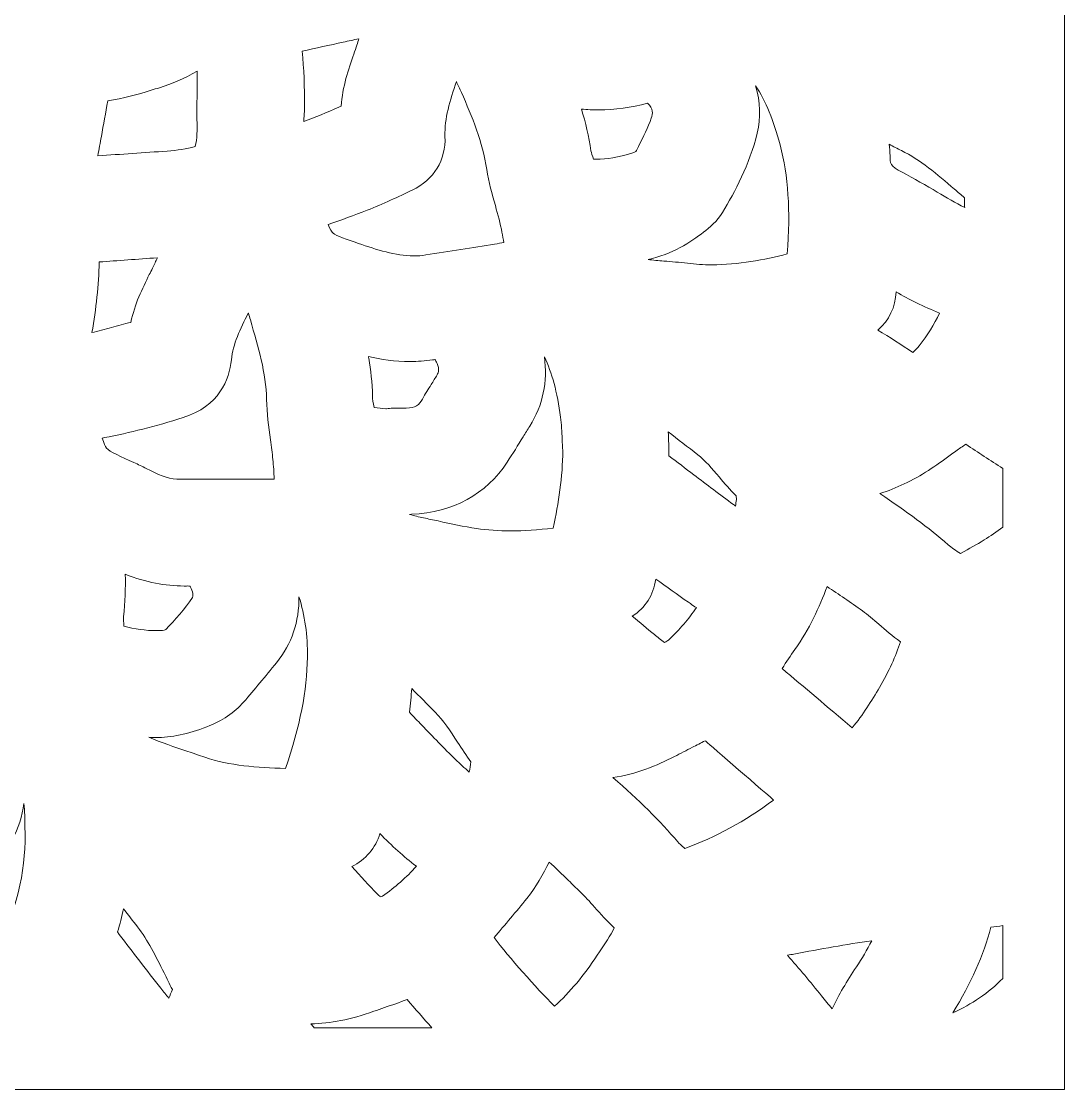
# Model space of a CAD drawing. Extents: x 140 to 2861, y -2860 to -140.
# Drawn here: x 2279 to 2861, y -2860 to -2265 of the extents above; entities that cross this region are included whole.
import ezdxf

# ---------------------------------------------------------------- set-up
doc = ezdxf.new("R2010")
doc.units = 0
doc.header["$MEASUREMENT"] = 0
doc.layers.add('Layer 1', color=7, linetype='Continuous')

# ---------------------------------------------------------------- blocks, each defined once
blk = doc.blocks.new('block 2')
at = {"layer": 'Layer 1', "lineweight": 0}
blk.add_lwpolyline([(140.32, -139.6), (140.32, -2859.85), (2860.58, -2859.85), (2860.58, -139.6), (140.32, -139.6)], dxfattribs=at)
for points, knots in [([(1721.31, -2475.94), (1650.1, -2492.19), (1576.59, -2500.42), (1502.82, -2500.42), (1275.74, -2500.42), (1053.46, -2423.1), (876.93, -2282.7), (747.66, -2179.87), (646.42, -2042.83), (583.05, -1885.2), (585.7, -1885.24), (588.33, -1885.26), (590.95, -1885.26), (617.95, -1885.26), (644.51, -1883.12), (669.9, -1878.88), (675.18, -1878.01), (680.42, -1877.09), (685.59, -1876.14), (692.52, -1891.82), (699.86, -1907.26), (707.5, -1922.18), (707.63, -1922.44), (707.76, -1922.7), (707.9, -1922.96), (699.09, -1938.69), (698.57, -1955.99), (706.48, -1973.45), (718.93, -2001.08), (733.65, -2027.64), (747.71, -2052.23), (767.43, -2086.76), (788.67, -2119.44), (814.5, -2157.91), (821.77, -2168.68), (829.03, -2179.4), (836.3, -2190.13), (839.34, -2194.61), (844.35, -2197.16), (849.55, -2197.16), (851.2, -2197.16), (852.87, -2196.9), (854.5, -2196.37), (861.28, -2194.17), (865.78, -2187.74), (865.54, -2180.62), (865.06, -2166.24), (861.95, -2153.6), (859.29, -2144.17), (857.96, -2139.46), (856.57, -2134.72), (855.14, -2129.94), (881.3, -2157.11), (909.28, -2182.57), (938.82, -2206.07), (956.91, -2220.45), (975.89, -2234.36), (995.3, -2247.44), (1002.96, -2261.61), (1012.87, -2279.29), (1024.11, -2296.31), (1024.37, -2296.71), (1024.64, -2297.12), (1024.9, -2297.53), (1028.35, -2302.86), (1033.56, -2310.91), (1045.09, -2315.48), (1047, -2316.24), (1049.01, -2316.61), (1050.99, -2316.61), (1054.94, -2316.61), (1058.83, -2315.15), (1061.84, -2312.37), (1066.36, -2308.2), (1068.09, -2301.8), (1066.29, -2295.92), (1065.62, -2293.73), (1064.97, -2291.62), (1064.34, -2289.57), (1079.4, -2297.86), (1094.69, -2305.72), (1110.06, -2313.08), (1170.4, -2341.94), (1234.14, -2364.18), (1299.51, -2379.2), (1355.25, -2392.01), (1412.38, -2399.57), (1469.48, -2401.7), (1471.75, -2407.46), (1473.91, -2412.89), (1476.03, -2418.12), (1476.38, -2418.96), (1476.7, -2419.83), (1477.04, -2420.7), (1479.19, -2426.37), (1482.15, -2434.14), (1489.71, -2440.99), (1492.76, -2443.75), (1496.61, -2445.13), (1500.45, -2445.13), (1504.3, -2445.13), (1508.14, -2443.75), (1511.19, -2440.99), (1518.76, -2434.14), (1521.71, -2426.37), (1523.87, -2420.7), (1524.2, -2419.83), (1524.52, -2418.96), (1524.89, -2418.08), (1526.97, -2412.93), (1529.11, -2407.57), (1531.36, -2401.87), (1588.39, -2400.06), (1645.11, -2392.79), (1700.1, -2380.25), (1760.8, -2366.4), (1820.45, -2345.97), (1877.38, -2319.51), (1897.35, -2310.23), (1917.18, -2300.1), (1936.67, -2289.24), (1936, -2291.39), (1935.32, -2293.61), (1934.61, -2295.92), (1932.81, -2301.8), (1934.54, -2308.2), (1939.06, -2312.37), (1942.07, -2315.15), (1945.96, -2316.61), (1949.91, -2316.61), (1951.9, -2316.61), (1953.9, -2316.24), (1955.81, -2315.48), (1967.34, -2310.91), (1972.55, -2302.85), (1976, -2297.53), (1976.27, -2297.12), (1976.53, -2296.71), (1976.79, -2296.32), (1988.21, -2279.02), (1998.02, -2261.51), (2006.23, -2246.28), (2016.71, -2239.15), (2026.97, -2231.86), (2036.76, -2224.59), (2075.52, -2195.82), (2112.12, -2163.88), (2145.94, -2129.35), (2144.44, -2134.33), (2143, -2139.28), (2141.6, -2144.19), (2138.95, -2153.59), (2135.84, -2166.23), (2135.36, -2180.62), (2135.13, -2187.74), (2139.63, -2194.17), (2146.41, -2196.37), (2148.04, -2196.9), (2149.71, -2197.16), (2151.35, -2197.16), (2156.56, -2197.16), (2161.57, -2194.61), (2164.6, -2190.13), (2164.6, -2190.13), (2165.47, -2188.85), (2165.47, -2188.85), (2172.45, -2178.55), (2179.42, -2168.25), (2186.42, -2157.88), (2212.24, -2119.44), (2233.47, -2086.76), (2253.19, -2052.24), (2267.25, -2027.64), (2281.97, -2001.08), (2294.41, -1973.48), (2301.54, -1957.75), (2301.81, -1942.06), (2295.31, -1927.57), (2304.32, -1911.02), (2312.84, -1894.12), (2320.75, -1877.12), (2324.15, -1877.72), (2327.57, -1878.31), (2331, -1878.88), (2356.39, -1883.12), (2382.96, -1885.26), (2409.96, -1885.26), (2414.72, -1885.26), (2419.54, -1885.19), (2424.4, -1885.06), (2407.98, -1923.97), (2388.93, -1962.09), (2367.62, -1998.67), (2226.81, -2240.41), (1991.24, -2414.37), (1721.31, -2475.94)], [0, 0, 0, 0, 1, 1, 1, 2, 2, 2, 3, 3, 3, 4, 4, 4, 5, 5, 5, 6, 6, 6, 7, 7, 7, 8, 8, 8, 9, 9, 9, 10, 10, 10, 11, 11, 11, 12, 12, 12, 13, 13, 13, 14, 14, 14, 15, 15, 15, 16, 16, 16, 17, 17, 17, 18, 18, 18, 19, 19, 19, 20, 20, 20, 21, 21, 21, 22, 22, 22, 23, 23, 23, 24, 24, 24, 25, 25, 25, 26, 26, 26, 27, 27, 27, 28, 28, 28, 29, 29, 29, 30, 30, 30, 31, 31, 31, 32, 32, 32, 33, 33, 33, 34, 34, 34, 35, 35, 35, 36, 36, 36, 37, 37, 37, 38, 38, 38, 39, 39, 39, 40, 40, 40, 41, 41, 41, 42, 42, 42, 43, 43, 43, 44, 44, 44, 45, 45, 45, 46, 46, 46, 47, 47, 47, 48, 48, 48, 49, 49, 49, 50, 50, 50, 51, 51, 51, 52, 52, 52, 53, 53, 53, 54, 54, 54, 55, 55, 55, 56, 56, 56, 57, 57, 57, 58, 58, 58, 59, 59, 59, 60, 60, 60, 61, 61, 61, 62, 62, 62, 63, 63, 63, 64, 64, 64, 65, 65, 65, 65]), ([(2435.84, -2281.57), (2443.48, -2279.81), (2451.22, -2278.15), (2458.76, -2276.53), (2461.64, -2275.91), (2464.53, -2275.29), (2467.41, -2274.66), (2467.1, -2275.78), (2466.74, -2276.93), (2466.34, -2278.14), (2465.79, -2279.81), (2465.21, -2281.47), (2464.64, -2283.13), (2461.68, -2291.7), (2458.35, -2301.36), (2457.61, -2312.23), (2457.61, -2312.23), (2456.23, -2312.82), (2456.23, -2312.82), (2449.59, -2315.67), (2443.17, -2318.42), (2436.77, -2320.65), (2436.81, -2320.11), (2436.84, -2319.58), (2436.87, -2319.05), (2436.99, -2317.2), (2437.1, -2315.45), (2437.2, -2313.83), (2437.22, -2313.46), (2437.23, -2313.1), (2437.22, -2312.73), (2437.13, -2301.31), (2436.94, -2291.42), (2435.84, -2281.57)], [0, 0, 0, 0, 1, 1, 1, 2, 2, 2, 3, 3, 3, 4, 4, 4, 5, 5, 5, 6, 6, 6, 7, 7, 7, 8, 8, 8, 9, 9, 9, 10, 10, 10, 11, 11, 11, 11]), ([(2324.03, -2329.05), (2325.21, -2322.55), (2326.42, -2315.88), (2327.59, -2309.21), (2336.27, -2308.03), (2344.14, -2305.63), (2351.79, -2303.29), (2353.31, -2302.82), (2354.84, -2302.36), (2356.36, -2301.9), (2363.29, -2299.84), (2369.97, -2296.93), (2377.35, -2292.75), (2377.37, -2296.19), (2377.37, -2299.63), (2377.36, -2303.08), (2377.35, -2304.71), (2377.35, -2306.34), (2377.35, -2307.97), (2377.11, -2312.02), (2377.19, -2315.84), (2377.26, -2319.54), (2377.38, -2325.35), (2377.48, -2330.38), (2376.33, -2334.66), (2371.38, -2335.92), (2366.24, -2336.74), (2360.68, -2337.16), (2347.88, -2338.14), (2334.86, -2338.97), (2322.09, -2339.76), (2322.73, -2336.16), (2323.38, -2332.58), (2324.03, -2329.05)], [0, 0, 0, 0, 1, 1, 1, 2, 2, 2, 3, 3, 3, 4, 4, 4, 5, 5, 5, 6, 6, 6, 7, 7, 7, 8, 8, 8, 9, 9, 9, 10, 10, 10, 11, 11, 11, 11]), ([(2472.09, -2370.1), (2480.93, -2366.66), (2489.57, -2362.54), (2497.2, -2358.91), (2509.28, -2353.15), (2515.92, -2342.24), (2515.43, -2328.98), (2515.06, -2319.04), (2518.18, -2309), (2521.79, -2298.45), (2522.63, -2300.09), (2523.78, -2302.72), (2524.56, -2304.47), (2530.47, -2317.89), (2536.44, -2332.26), (2538.74, -2347.41), (2539.81, -2354.54), (2541.68, -2361.14), (2543.48, -2367.53), (2544.94, -2372.73), (2546.33, -2377.64), (2547.16, -2382.39), (2547.52, -2384.47), (2547.89, -2386.36), (2548.22, -2388.08), (2546.83, -2388.37), (2545.11, -2388.69), (2543, -2389.07), (2536.87, -2390.14), (2530.77, -2391.02), (2524.32, -2391.96), (2517.92, -2392.88), (2511.3, -2393.84), (2504.71, -2395), (2502.47, -2395.39), (2500.23, -2395.58), (2497.86, -2395.58), (2487.85, -2395.58), (2477.34, -2392.02), (2467.18, -2388.58), (2461, -2386.49), (2454.62, -2384.33), (2453.16, -2382.98), (2452.46, -2382.34), (2451.48, -2380.58), (2450.3, -2378.16), (2457.52, -2375.58), (2464.87, -2372.91), (2472.09, -2370.1)], [0, 0, 0, 0, 1, 1, 1, 2, 2, 2, 3, 3, 3, 4, 4, 4, 5, 5, 5, 6, 6, 6, 7, 7, 7, 8, 8, 8, 9, 9, 9, 10, 10, 10, 11, 11, 11, 12, 12, 12, 13, 13, 13, 14, 14, 14, 15, 15, 15, 16, 16, 16, 16]), ([(2650.49, -2399.68), (2645.99, -2399.12), (2641.58, -2398.75), (2637.3, -2398.4), (2634.31, -2398.16), (2631.38, -2397.92), (2628.51, -2397.61), (2641.93, -2394.71), (2652.37, -2387.76), (2659.45, -2382.38), (2662.8, -2379.83), (2667.04, -2376.28), (2670.02, -2371.31), (2676.82, -2360), (2685.16, -2344.76), (2689.32, -2327.16), (2691.34, -2318.61), (2691.05, -2309.77), (2688.47, -2300.79), (2694.13, -2309.47), (2698.51, -2320.09), (2702.07, -2333.71), (2706.63, -2351.15), (2707.9, -2370.1), (2706.11, -2394.49), (2693.34, -2397.66), (2678.83, -2400.51), (2663.99, -2400.51), (2659.4, -2400.51), (2654.85, -2400.23), (2650.49, -2399.68)], [0, 0, 0, 0, 1, 1, 1, 2, 2, 2, 3, 3, 3, 4, 4, 4, 5, 5, 5, 6, 6, 6, 7, 7, 7, 8, 8, 8, 9, 9, 9, 10, 10, 10, 10]), ([(2600.98, -2314.25), (2610.09, -2314.25), (2619.23, -2312.99), (2628.2, -2310.5), (2631.6, -2313.58), (2631.26, -2316.32), (2630.36, -2318.83), (2628.53, -2323.94), (2625.95, -2329.11), (2623.22, -2334.59), (2623.22, -2334.59), (2622.1, -2336.84), (2622.1, -2336.84), (2621.71, -2337.62), (2620.43, -2338.06), (2620.05, -2338.17), (2611.78, -2340.67), (2605.53, -2341.78), (2599.76, -2341.78), (2599.24, -2341.78), (2598.72, -2341.77), (2598.2, -2341.75), (2597.54, -2339.94), (2596.91, -2338.16), (2596.74, -2337.01), (2595.55, -2328.98), (2593.68, -2321.35), (2591.45, -2313.8), (2594.64, -2314.1), (2597.82, -2314.25), (2600.98, -2314.25)], [0, 0, 0, 0, 1, 1, 1, 2, 2, 2, 3, 3, 3, 4, 4, 4, 5, 5, 5, 6, 6, 6, 7, 7, 7, 8, 8, 8, 9, 9, 9, 10, 10, 10, 10]), ([(2762.89, -2333.4), (2765.09, -2334.62), (2767.35, -2335.81), (2769.69, -2336.94), (2780.21, -2342.02), (2789.46, -2350), (2799.26, -2358.45), (2801.08, -2360.02), (2802.9, -2361.59), (2804.74, -2363.15), (2804.78, -2364.78), (2804.83, -2366.42), (2804.88, -2368.06), (2804.89, -2368.27), (2804.9, -2368.48), (2804.91, -2368.69), (2799.87, -2365.98), (2794.83, -2363.04), (2789.64, -2360), (2783.31, -2356.31), (2776.77, -2352.49), (2770, -2348.98), (2763.26, -2345.48), (2763.28, -2343.93), (2763.32, -2339.8), (2763.34, -2337.59), (2763.18, -2335.46), (2762.89, -2333.4)], [0, 0, 0, 0, 1, 1, 1, 2, 2, 2, 3, 3, 3, 4, 4, 4, 5, 5, 5, 6, 6, 6, 7, 7, 7, 8, 8, 8, 9, 9, 9, 9]), ([(2322.88, -2398.95), (2333.13, -2398.19), (2344.1, -2397.39), (2355.23, -2396.59), (2354.37, -2398.54), (2353.48, -2400.45), (2352.55, -2402.34), (2351.95, -2403.56), (2351.34, -2404.78), (2350.73, -2406), (2346.88, -2413.7), (2342.52, -2422.39), (2340.47, -2432.58), (2336.75, -2433.45), (2333.2, -2434.45), (2329.75, -2435.41), (2325.93, -2436.49), (2322.23, -2437.53), (2318.76, -2438.25), (2321.15, -2425), (2322.53, -2411.84), (2322.88, -2398.95)], [0, 0, 0, 0, 1, 1, 1, 2, 2, 2, 3, 3, 3, 4, 4, 4, 5, 5, 5, 6, 6, 6, 7, 7, 7, 7]), ([(2756.61, -2436.95), (2762.8, -2431.37), (2766.3, -2424.03), (2766.76, -2415.6), (2773.88, -2419.78), (2781.79, -2423.64), (2790.96, -2427.44), (2787.85, -2433.75), (2784.04, -2439.83), (2779.59, -2445.59), (2778.68, -2446.77), (2777.35, -2448.07), (2775.97, -2449.33), (2769.57, -2444.99), (2763.04, -2440.9), (2756.61, -2436.95)], [0, 0, 0, 0, 1, 1, 1, 2, 2, 2, 3, 3, 3, 4, 4, 4, 5, 5, 5, 5]), ([(2325.81, -2496.73), (2339.78, -2494.09), (2354.1, -2490.43), (2369.61, -2485.56), (2389.65, -2479.27), (2395.27, -2464.58), (2396.46, -2453.35), (2397.37, -2444.73), (2401.34, -2436.26), (2405.85, -2427.41), (2405.87, -2427.41), (2405.89, -2427.42), (2405.9, -2427.43), (2406.27, -2428.69), (2406.64, -2429.94), (2407.01, -2431.19), (2411.5, -2446.39), (2415.74, -2460.74), (2416.04, -2475.44), (2416.21, -2483.26), (2417.22, -2490.72), (2418.2, -2497.94), (2418.72, -2501.79), (2419.21, -2505.42), (2419.57, -2509.02), (2419.91, -2512.44), (2420.15, -2516.06), (2420.29, -2519.82), (2412.36, -2519.84), (2404.44, -2519.85), (2396.52, -2519.85), (2389.81, -2519.85), (2365.98, -2519.83), (2365.98, -2519.83), (2360.87, -2519.83), (2355.4, -2517.11), (2349.06, -2513.95), (2346.83, -2512.84), (2344.52, -2511.69), (2342.09, -2510.59), (2335.4, -2507.58), (2328.49, -2504.46), (2326.93, -2502.64), (2326.2, -2501.79), (2325.39, -2499.78), (2324.46, -2496.98), (2324.91, -2496.9), (2325.36, -2496.81), (2325.81, -2496.73)], [0, 0, 0, 0, 1, 1, 1, 2, 2, 2, 3, 3, 3, 4, 4, 4, 5, 5, 5, 6, 6, 6, 7, 7, 7, 8, 8, 8, 9, 9, 9, 10, 10, 10, 11, 11, 11, 12, 12, 12, 13, 13, 13, 14, 14, 14, 15, 15, 15, 16, 16, 16, 16]), ([(2495.93, -2454.4), (2500.16, -2454.4), (2504.38, -2454.08), (2508.47, -2453.45), (2509.05, -2453.36), (2509.51, -2453.32), (2509.84, -2453.3), (2510.11, -2453.74), (2510.51, -2454.43), (2511, -2455.5), (2512.48, -2458.77), (2511.9, -2460.28), (2511.04, -2461.78), (2510.04, -2463.53), (2508.89, -2465.34), (2507.69, -2467.24), (2506.08, -2469.78), (2504.42, -2472.41), (2502.83, -2475.3), (2501.06, -2478.53), (2499.09, -2480.29), (2493.77, -2480.36), (2492.9, -2480.37), (2492.02, -2480.38), (2491.14, -2480.38), (2491.14, -2480.38), (2486.22, -2480.37), (2486.22, -2480.37), (2485.07, -2480.37), (2483.96, -2480.49), (2482.88, -2480.72), (2482.77, -2480.7), (2482.66, -2480.69), (2482.56, -2480.68), (2480.31, -2480.42), (2478.13, -2480.17), (2475.99, -2479.9), (2475.46, -2477.47), (2475.02, -2475.24), (2475.02, -2473.64), (2475.07, -2466.07), (2474, -2459.18), (2472.97, -2452.51), (2472.92, -2452.21), (2472.87, -2451.9), (2472.82, -2451.59), (2479.75, -2453.17), (2487.6, -2454.4), (2495.93, -2454.4)], [0, 0, 0, 0, 1, 1, 1, 2, 2, 2, 3, 3, 3, 4, 4, 4, 5, 5, 5, 6, 6, 6, 7, 7, 7, 8, 8, 8, 9, 9, 9, 10, 10, 10, 11, 11, 11, 12, 12, 12, 13, 13, 13, 14, 14, 14, 15, 15, 15, 16, 16, 16, 16]), ([(2496.84, -2539.46), (2519.93, -2538.38), (2538.34, -2528.34), (2550.08, -2510.43), (2553.17, -2505.71), (2556.12, -2500.93), (2558.97, -2496.3), (2560.19, -2494.33), (2561.4, -2492.35), (2562.63, -2490.39), (2570, -2478.56), (2572.73, -2465.6), (2570.79, -2451.75), (2575.06, -2460.63), (2577.92, -2471.33), (2579.84, -2485.45), (2580.36, -2489.27), (2580.53, -2493.39), (2580.71, -2497.76), (2580.79, -2499.82), (2580.88, -2501.89), (2581, -2503.94), (2581.05, -2518.62), (2578.64, -2533.25), (2575.77, -2547.1), (2567.19, -2548.17), (2559.42, -2548.7), (2552.14, -2548.7), (2545.36, -2548.7), (2539.09, -2548.25), (2532.95, -2547.35), (2525.95, -2546.31), (2518.96, -2544.79), (2511.56, -2543.17), (2508.87, -2542.59), (2506.18, -2542), (2503.49, -2541.44), (2500.85, -2540.89), (2498.26, -2540.24), (2495.75, -2539.51), (2496.12, -2539.49), (2496.48, -2539.48), (2496.84, -2539.46)], [0, 0, 0, 0, 1, 1, 1, 2, 2, 2, 3, 3, 3, 4, 4, 4, 5, 5, 5, 6, 6, 6, 7, 7, 7, 8, 8, 8, 9, 9, 9, 10, 10, 10, 11, 11, 11, 12, 12, 12, 13, 13, 13, 14, 14, 14, 14]), ([(2640.12, -2506.91), (2640.12, -2502.42), (2640, -2497.95), (2639.76, -2493.48), (2645.2, -2497.74), (2650.72, -2502.04), (2656.22, -2506.26), (2660.42, -2509.48), (2664.23, -2514), (2668.25, -2518.78), (2671.16, -2522.23), (2674.16, -2525.79), (2677.6, -2529.26), (2677.63, -2529.37), (2677.66, -2529.5), (2677.68, -2529.65), (2677.83, -2530.35), (2677.8, -2531), (2677.76, -2531.27), (2677.53, -2532.51), (2677.36, -2533.71), (2677.24, -2534.89), (2676.85, -2534.6), (2676.47, -2534.31), (2676.08, -2534.02), (2668.7, -2528.56), (2661.22, -2522.88), (2653.99, -2517.4), (2649.45, -2513.96), (2644.79, -2510.42), (2640.12, -2506.91)], [0, 0, 0, 0, 1, 1, 1, 2, 2, 2, 3, 3, 3, 4, 4, 4, 5, 5, 5, 6, 6, 6, 7, 7, 7, 8, 8, 8, 9, 9, 9, 10, 10, 10, 10]), ([(2826.08, -2546.66), (2822.63, -2549.2), (2819.15, -2551.57), (2815.67, -2553.76), (2811.65, -2556.29), (2807.4, -2558.62), (2802.9, -2561.09), (2802.9, -2561.09), (2802.5, -2561.31), (2802.5, -2561.31), (2800, -2559.67), (2797.67, -2558.08), (2795.77, -2556.44), (2784.8, -2546.98), (2772.47, -2537.76), (2757.6, -2527.93), (2762.3, -2526.48), (2766.72, -2524.57), (2771.15, -2522.55), (2780.89, -2518.12), (2788.96, -2512.26), (2796.75, -2506.59), (2797.83, -2505.81), (2798.9, -2505.03), (2799.98, -2504.26), (2801.82, -2502.93), (2803.73, -2501.66), (2805.56, -2500.49), (2812.4, -2504.96), (2819.24, -2509.44), (2826.08, -2513.91), (2826.08, -2513.91), (2826.08, -2546.66), (2826.08, -2546.66)], [0, 0, 0, 0, 1, 1, 1, 2, 2, 2, 3, 3, 3, 4, 4, 4, 5, 5, 5, 6, 6, 6, 7, 7, 7, 8, 8, 8, 9, 9, 9, 10, 10, 10, 11, 11, 11, 11]), ([(2337.38, -2572.88), (2348.95, -2577.31), (2359.54, -2579.4), (2370.17, -2579.4), (2370.6, -2579.4), (2371.02, -2579.39), (2371.45, -2579.39), (2371.45, -2579.39), (2371.78, -2579.38), (2371.78, -2579.38), (2372.57, -2579.38), (2373.11, -2579.43), (2373.46, -2579.48), (2374.18, -2580.93), (2375.65, -2584.29), (2374.72, -2585.73), (2370.61, -2592.1), (2364.96, -2598.33), (2359.97, -2603.69), (2359.64, -2603.84), (2358.65, -2604.15), (2356.89, -2604.21), (2356.18, -2604.23), (2355.47, -2604.24), (2354.76, -2604.24), (2348.68, -2604.24), (2342.58, -2603.37), (2336.56, -2601.66), (2336.41, -2599.67), (2336.27, -2597.82), (2336.39, -2596.56), (2337.17, -2588.21), (2337.5, -2580.44), (2337.38, -2572.88)], [0, 0, 0, 0, 1, 1, 1, 2, 2, 2, 3, 3, 3, 4, 4, 4, 5, 5, 5, 6, 6, 6, 7, 7, 7, 8, 8, 8, 9, 9, 9, 10, 10, 10, 11, 11, 11, 11]), ([(2632.82, -2575.5), (2638.88, -2579.92), (2645.01, -2584.21), (2650.99, -2588.4), (2650.99, -2588.4), (2652.15, -2589.22), (2652.15, -2589.22), (2653.27, -2590), (2654.36, -2590.73), (2655.44, -2591.43), (2651.2, -2597.7), (2646.08, -2603.69), (2639.96, -2609.54), (2639.6, -2609.83), (2638.69, -2610.31), (2637.72, -2610.78), (2635.74, -2609.33), (2633.85, -2607.91), (2632.08, -2606.46), (2628.07, -2603.17), (2623.97, -2599.76), (2619.72, -2596.2), (2627.28, -2591.31), (2631.38, -2584.77), (2632.82, -2575.5)], [0, 0, 0, 0, 1, 1, 1, 2, 2, 2, 3, 3, 3, 4, 4, 4, 5, 5, 5, 6, 6, 6, 7, 7, 7, 8, 8, 8, 8]), ([(2710.26, -2614.77), (2718.37, -2603.41), (2723.97, -2591.21), (2728.28, -2579.71), (2734.7, -2583.95), (2741.44, -2588.52), (2747.99, -2593.25), (2750.98, -2595.42), (2753.96, -2598), (2757.11, -2600.73), (2760.72, -2603.86), (2764.67, -2607.29), (2769.12, -2610.45), (2766.55, -2618.51), (2762.71, -2626.85), (2757.45, -2635.82), (2753.13, -2643.19), (2748.21, -2651.25), (2742.25, -2658.28), (2728.35, -2646.62), (2715.49, -2635.77), (2703.19, -2625.34), (2705.6, -2621.64), (2707.87, -2618.13), (2710.26, -2614.77)], [0, 0, 0, 0, 1, 1, 1, 2, 2, 2, 3, 3, 3, 4, 4, 4, 5, 5, 5, 6, 6, 6, 7, 7, 7, 8, 8, 8, 8]), ([(2354.18, -2663.76), (2363.08, -2663.76), (2372.17, -2661.86), (2382.78, -2657.79), (2391.42, -2654.48), (2398.13, -2649.96), (2403.29, -2643.99), (2409.26, -2637.06), (2415.4, -2629.7), (2421.55, -2622.1), (2430.07, -2611.57), (2434.27, -2599.23), (2434.09, -2585.35), (2437.38, -2595.7), (2438.98, -2606.99), (2438.83, -2618.95), (2438.59, -2637.67), (2434.69, -2657.55), (2426.58, -2681.06), (2410.62, -2680.33), (2395.53, -2679.61), (2381.67, -2674.77), (2378.53, -2673.67), (2375.39, -2672.61), (2372.25, -2671.55), (2364.7, -2669.01), (2357.37, -2666.54), (2350.43, -2663.64), (2351.68, -2663.72), (2352.93, -2663.76), (2354.18, -2663.76)], [0, 0, 0, 0, 1, 1, 1, 2, 2, 2, 3, 3, 3, 4, 4, 4, 5, 5, 5, 6, 6, 6, 7, 7, 7, 8, 8, 8, 9, 9, 9, 10, 10, 10, 10]), ([(2502.48, -2656.87), (2500.23, -2654.52), (2497.93, -2652.12), (2495.61, -2649.73), (2496.23, -2645.24), (2496.63, -2640.8), (2496.88, -2636.4), (2501.2, -2640.82), (2505.57, -2645.27), (2509.96, -2649.65), (2514.56, -2654.23), (2518.39, -2660.12), (2522.44, -2666.35), (2524.79, -2669.97), (2527.2, -2673.69), (2529.91, -2677.39), (2529.66, -2679.21), (2529.33, -2681.06), (2528.92, -2682.97), (2526.28, -2680.67), (2523.73, -2678.37), (2521.28, -2676), (2514.93, -2669.84), (2508.6, -2663.25), (2502.48, -2656.87)], [0, 0, 0, 0, 1, 1, 1, 2, 2, 2, 3, 3, 3, 4, 4, 4, 5, 5, 5, 6, 6, 6, 7, 7, 7, 8, 8, 8, 8]), ([(2645.1, -2721.94), (2635.09, -2710.06), (2623.42, -2698.47), (2609, -2686.11), (2621.93, -2684.35), (2633.4, -2679.32), (2643.21, -2674.38), (2646.6, -2672.67), (2649.98, -2670.92), (2653.25, -2669.22), (2655.59, -2668.01), (2657.97, -2666.77), (2660.34, -2665.56), (2660.34, -2665.56), (2688.89, -2690.26), (2698.48, -2698.56), (2682.52, -2710.4), (2666.24, -2719.26), (2649.08, -2725.48), (2648.95, -2725.36), (2648.81, -2725.25), (2648.68, -2725.14), (2647.27, -2723.98), (2645.8, -2722.77), (2645.1, -2721.94)], [0, 0, 0, 0, 1, 1, 1, 2, 2, 2, 3, 3, 3, 4, 4, 4, 5, 5, 5, 6, 6, 6, 7, 7, 7, 8, 8, 8, 8]), ([(2261.95, -2790.35), (2261.95, -2790.35), (2261.87, -2790.51), (2261.87, -2790.51), (2261.24, -2791.75), (2260.58, -2793.05), (2259.97, -2794.21), (2258.99, -2794.04), (2258, -2793.86), (2257.16, -2793.7), (2232.23, -2789.1), (2208.54, -2779.71), (2186.46, -2765.71), (2192.05, -2766.89), (2197.52, -2767.48), (2202.77, -2767.48), (2220.08, -2767.48), (2235.47, -2761.2), (2248.52, -2748.8), (2251.84, -2745.64), (2255.23, -2742.58), (2258.82, -2739.34), (2258.82, -2739.34), (2260.83, -2737.53), (2260.83, -2737.53), (2272.18, -2727.26), (2278.98, -2714.65), (2280.84, -2700.57), (2281.35, -2704.66), (2281.41, -2709.12), (2281.47, -2713.94), (2281.49, -2715.22), (2281.51, -2716.5), (2281.53, -2717.71), (2281.86, -2739.02), (2276.51, -2760.48), (2264.69, -2785.24), (2264.39, -2785.86), (2263.95, -2786.66), (2263.48, -2787.5), (2262.96, -2788.45), (2262.44, -2789.39), (2261.95, -2790.35)], [0, 0, 0, 0, 1, 1, 1, 2, 2, 2, 3, 3, 3, 4, 4, 4, 5, 5, 5, 6, 6, 6, 7, 7, 7, 8, 8, 8, 9, 9, 9, 10, 10, 10, 11, 11, 11, 12, 12, 12, 13, 13, 13, 14, 14, 14, 14]), ([(2479.39, -2752.47), (2479.31, -2752.39), (2477.84, -2750.92), (2477.84, -2750.92), (2473.05, -2746.18), (2468.45, -2741.06), (2463.57, -2735.64), (2463.56, -2735.63), (2463.55, -2735.62), (2463.54, -2735.61), (2471.3, -2731.81), (2476.81, -2725.36), (2479.17, -2717.26), (2485.72, -2724.02), (2492.43, -2730.03), (2499.48, -2735.45), (2494.01, -2741.6), (2487.67, -2747.17), (2480.57, -2752.06), (2480.31, -2752.18), (2479.88, -2752.32), (2479.39, -2752.47)], [0, 0, 0, 0, 1, 1, 1, 2, 2, 2, 3, 3, 3, 4, 4, 4, 5, 5, 5, 6, 6, 6, 7, 7, 7, 7]), ([(2576.43, -2813.38), (2565.94, -2802.92), (2551.23, -2786.24), (2542.78, -2775.2), (2542.8, -2775.19), (2542.81, -2775.17), (2542.82, -2775.16), (2548.83, -2768.09), (2555.06, -2760.77), (2561.07, -2753.35), (2566.37, -2746.82), (2570.01, -2739.9), (2573.42, -2733.14), (2577.1, -2736.38), (2580.66, -2739.88), (2584.31, -2743.47), (2586.35, -2745.46), (2588.45, -2747.52), (2590.59, -2749.56), (2593.31, -2752.14), (2595.95, -2755.1), (2598.75, -2758.24), (2602.16, -2762.05), (2605.66, -2765.96), (2609.69, -2769.69), (2607.51, -2774.11), (2604.59, -2778.52), (2601.53, -2783.12), (2601.53, -2783.12), (2600.28, -2785.01), (2600.28, -2785.01), (2592.86, -2796.23), (2584.99, -2805.6), (2576.43, -2813.38)], [0, 0, 0, 0, 1, 1, 1, 2, 2, 2, 3, 3, 3, 4, 4, 4, 5, 5, 5, 6, 6, 6, 7, 7, 7, 8, 8, 8, 9, 9, 9, 10, 10, 10, 11, 11, 11, 11]), ([(2361.67, -2808.93), (2360.13, -2807.11), (2358.61, -2805.26), (2357.13, -2803.38), (2349.33, -2793.52), (2341.54, -2783.29), (2334.01, -2773.39), (2334.01, -2773.39), (2333.01, -2772.06), (2333.01, -2772.06), (2334.34, -2767.74), (2335.45, -2763.41), (2336.38, -2759.11), (2338.93, -2762.47), (2341.51, -2765.85), (2344.14, -2769.18), (2349.98, -2776.6), (2354.32, -2785.45), (2358.92, -2794.82), (2360.42, -2797.87), (2361.96, -2801.01), (2363.58, -2804.15), (2362.94, -2805.74), (2362.3, -2807.34), (2361.67, -2808.93)], [0, 0, 0, 0, 1, 1, 1, 2, 2, 2, 3, 3, 3, 4, 4, 4, 5, 5, 5, 6, 6, 6, 7, 7, 7, 8, 8, 8, 8]), ([(2826.08, -2798), (2818.1, -2806.04), (2808.94, -2812.32), (2798.33, -2817.01), (2808.4, -2800.67), (2815.37, -2785.03), (2819.51, -2769.45), (2821.76, -2769.18), (2823.96, -2768.84), (2826.08, -2768.44), (2826.08, -2768.44), (2826.08, -2798), (2826.08, -2798)], [0, 0, 0, 0, 1, 1, 1, 2, 2, 2, 3, 3, 3, 4, 4, 4, 4]), ([(2744.62, -2791.48), (2739.21, -2799.63), (2734.76, -2806.87), (2731.08, -2814.79), (2729.07, -2812.5), (2727.1, -2810.13), (2725.14, -2807.64), (2718.99, -2799.85), (2712.65, -2792.39), (2706.15, -2785.02), (2707.38, -2784.79), (2708.61, -2784.57), (2709.83, -2784.34), (2724.64, -2781.57), (2738.89, -2778.9), (2753.13, -2776.94), (2750.5, -2782.04), (2747.66, -2786.9), (2744.62, -2791.48)], [0, 0, 0, 0, 1, 1, 1, 2, 2, 2, 3, 3, 3, 4, 4, 4, 5, 5, 5, 6, 6, 6, 6]), ([(2442.58, -2825.35), (2441.96, -2824.64), (2441.33, -2823.92), (2440.7, -2823.21), (2451.63, -2823.06), (2462.83, -2820.83), (2475.8, -2816.24), (2477.78, -2815.54), (2479.77, -2814.85), (2481.77, -2814.16), (2485.87, -2812.74), (2490.08, -2811.28), (2494.3, -2809.69), (2498.88, -2814.92), (2503.5, -2820.15), (2508.1, -2825.35), (2508.1, -2825.35), (2442.58, -2825.35), (2442.58, -2825.35)], [0, 0, 0, 0, 1, 1, 1, 2, 2, 2, 3, 3, 3, 4, 4, 4, 5, 5, 5, 6, 6, 6, 6])]:
    blk.add_open_spline(points, degree=3, knots=knots, dxfattribs=at)

msp = doc.modelspace()

# ---------------------------------------------------------------- block references
at = {"layer": 'Layer 1'}
msp.add_blockref('block 2', (0, 0), dxfattribs=at)

doc.saveas('drawing.dxf')
